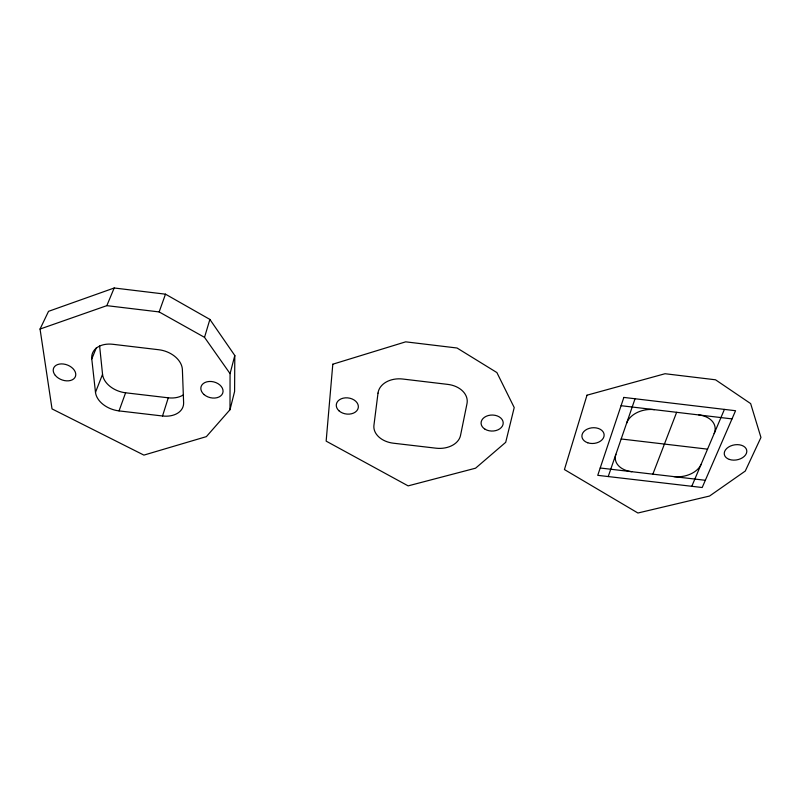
<?xml version="1.0" encoding="UTF-8"?>
<svg xmlns="http://www.w3.org/2000/svg" width="801" height="801" viewBox="0 0 801 801"><rect width="100%" height="100%" fill="white"/><g stroke="black" fill="none" stroke-linecap="round" stroke-linejoin="round"><path stroke-width="1.2" d="M229.997 409.722L230.067 373.636L234.803 355.514L209.882 319.419L165.487 294.177L114.193 287.99L48.521 311.339L40.05 329.051L52.025 408.9L143.9 455.108L206.368 436.635L229.997 409.722L234.593 391.479L234.803 355.514M230.067 373.636L204.525 337.351L209.882 319.419M96.35 347.764L91.775 358.958L95.489 392.34A22.718 15.559 18.2 0 0 119.049 410.903L162.523 415.989L168.28 397.807A22.088 15.609 16.9 0 0 183.179 394.993M608.219 476.555L635.053 398.748M40.05 329.051L106.833 305.652L159.149 311.929L165.487 294.177M119.049 410.903L125.597 392.79A22.298 15.519 18.6 0 1 102.548 374.307L99.614 345.982M652.855 474.152L676.645 412.305M95.489 392.34L102.548 374.307M106.833 305.652L114.193 287.99M691.784 486.297L724.414 409.401M125.597 392.79L168.28 397.807M600.199 468.004L705.331 480.29M621.075 405.696L732.004 418.893M621.186 438.978L707.543 449.151M159.149 311.929L204.525 337.351M626.612 423.218A22.778 15.99 -7.9 0 1 654.437 409.661M631.809 471.699A22.108 15.179 -6.6 0 1 615.889 454.307M701.115 464.31A22.248 15.029 -8.2 0 1 673.871 476.615M698.812 414.938A22.939 15.81 -9.5 0 1 714.162 433.581M91.775 358.958A23.419 16.4 19.5 0 1 112.861 344.29L158.818 349.747A23.179 16.501 17.7 0 1 182.388 369.682L183.619 402.683A22.498 15.64 16.5 0 1 162.523 415.989M332.805 364.205L326.147 441.131L408.13 485.877L475.564 468.195L505.711 442.312L514.212 407.559L496.89 372.565L457.031 348.004L405.696 341.837L332.805 364.205M378.012 393.111L373.937 425.271A21.837 15.76 4.9 0 0 393.381 443.203L436.104 448.2A21.817 15.7 2.6 0 0 460.525 435.434L466.993 403.644A22.428 16.591 2.3 0 0 447.859 384.4L402.743 379.033A22.448 16.641 4.9 0 0 378.012 393.111M586.993 395.193L564.435 469.556L637.916 513.01L709.556 496.039L745.27 471.058L760.95 437.456L750.657 403.604L715.523 379.794L665.05 373.727L586.993 395.193M623.849 397.416L597.746 475.333L702.197 487.509L735.558 410.723L623.849 397.416M729.361 459.434A11.394 7.599 -10.4 0 0 746.802 451.694A11.394 7.599 -10.4 0 0 730.442 446.057A11.394 7.599 -10.4 0 0 729.361 459.434M587.744 442.783A11.154 7.87 -5.1 0 0 604.144 434.873A11.154 7.87 -5.1 0 0 587.183 429.156A11.154 7.87 -5.1 0 0 587.744 442.783M485.056 429.226A11.074 8.02 -0.3 0 0 503.048 424.39A11.074 8.02 -0.3 0 0 488.32 415.529A11.074 8.02 -0.3 0 0 485.056 429.226M338.893 410.723A11.104 8.11 7.8 0 0 357.727 409.371A11.104 8.11 7.8 0 0 345.331 397.847A11.104 8.11 7.8 0 0 338.893 410.723M204.105 394.603A11.304 8.07 14.8 0 0 222.698 393.211A11.304 8.07 14.8 0 0 209.031 381.486A11.304 8.07 14.8 0 0 204.105 394.603M55.299 375.379A11.675 7.92 20.7 0 0 74.753 377.762A11.675 7.92 20.7 0 0 63.429 364.014A11.675 7.92 20.7 0 0 55.299 375.379"/></g></svg>
